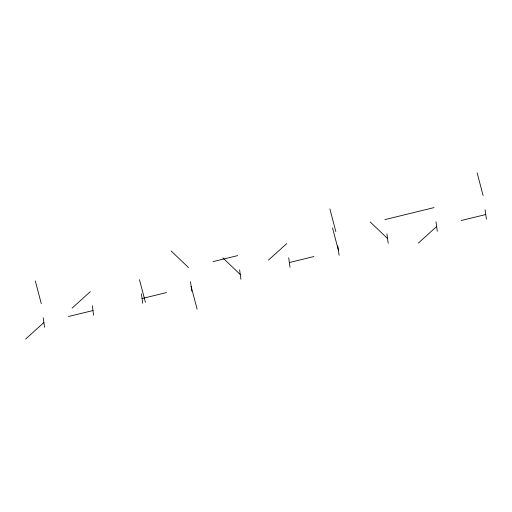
<?xml version="1.0" encoding="UTF-8"?>
<svg xmlns="http://www.w3.org/2000/svg" width="512" height="512" viewBox="0 0 512 512"><rect width="100%" height="100%" fill="white"/><g stroke="black" fill="none" stroke-linecap="round" stroke-linejoin="round"><path stroke-width="0.77" d="M25.6 339.072L43.885 322.541M72.07 308.141L90.355 291.61M268.448 260.134L286.733 243.603M418.362 243.066L436.646 226.534M213.094 261.606L237.638 255.603M384.928 219.603L434.022 207.603M68.435 316.538L92.979 310.541M142.074 298.541L166.624 292.538M289.363 262.534L313.907 256.538M461.197 220.531L485.741 214.528M370.125 221.894L387.552 238.534M222.842 257.901L240.269 274.534M171.117 250.97L188.544 267.603M477.171 172.928L483.117 195.597M329.882 208.928L335.827 231.603M332.512 227.859L338.458 250.534M191.168 286.534L197.12 309.21M139.45 279.61L145.395 302.278M35.309 280.934L41.261 303.61M485.088 209.798L486.4 219.264M435.994 221.798L437.306 231.264M386.893 233.798L388.211 243.264M337.798 245.798L339.117 255.264M288.704 257.805L290.016 267.27M239.61 269.805L240.922 279.27M190.515 281.805L191.827 291.27M141.421 293.805L142.733 303.27M92.326 305.805L93.638 315.27M43.226 317.811L44.544 327.277"/></g></svg>
